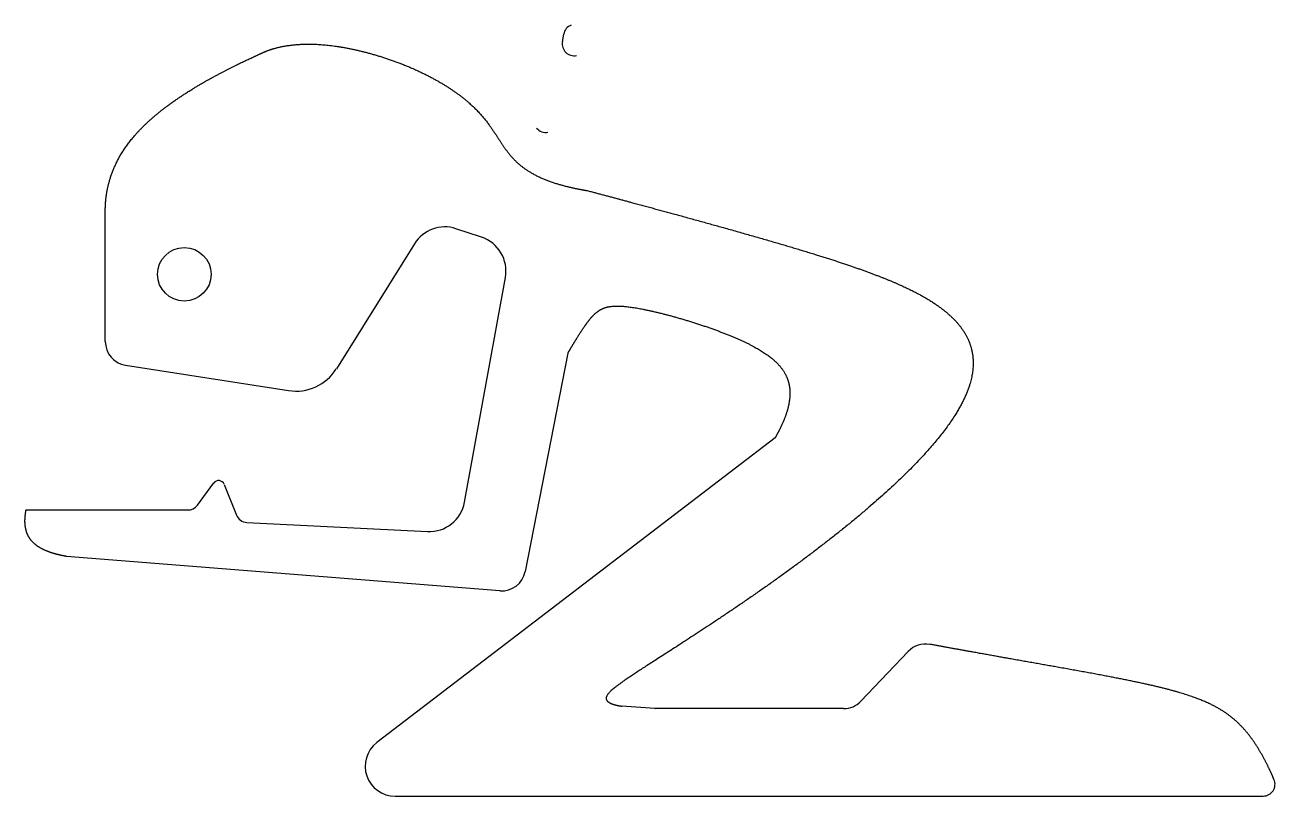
# Model space of a CAD drawing. Header units: millimetres. Extents: x -32 to 73, y -42 to 23.
import ezdxf

# ---------------------------------------------------------------- set-up
doc = ezdxf.new("R2010")
doc.units = ezdxf.units.MM
doc.layers.get('0').update_dxf_attribs({"linetype": 'CONTINUOUS'})

msp = doc.modelspace()

# ---------------------------------------------------------------- linework, layer by layer
for p, q in [((13.22, 21.7), (13.34, 22.35)), ((-25.13, -3.47), (-25.13, 7.66)), ((6.43, 5.3), (4.29, 6.01)), ((0.81, 4.75), (-5.74, -5.75)), ((5.01, -16.96), (8.45, 1.92)), ((13.69, -4.44), (10.1, -22.78)), ((-23.44, -5.45), (-9.75, -7.58)), ((31.08, -11.54), (-2.35, -37.14)), ((-17.39, -17.2), (-16.02, -15.34)), ((-15.15, -15.46), (-14.12, -18.03)), ((-31.78, -17.61), (-18.2, -17.61)), ((-13.25, -18.66), (1.91, -19.42)), ((7.98, -24.39), (-28.38, -21.51)), ((42.24, -29.48), (38.27, -33.66)), ((20.97, -34.29), (18.21, -34.08)), ((36.82, -34.29), (21, -34.29)), ((-0.81, -41.63), (72.02, -41.63))]:
    msp.add_line(p, q)
msp.add_circle((-18.5, 2.18), 2.25)
for centre, radius, start, end in [((14.32, 22.18), 1, 111.2683, 170.2331), ((14.21, 21.53), 1, 170.2331, 281.8645), ((11.84, 15.09), 1, 218.7871, 279.9244), ((3.36, 3.16), 3, 71.811, 148.0137), ((5.49, 2.45), 3, -10.3079, 71.811), ((-23.13, -3.47), 2, 180, 261.1489), ((-9.14, -3.63), 4, 261.1489, 328.0137), ((-15.62, -15.64), 0.5, 21.8014, 143.6156), ((-18.2, -16.61), 1, 270, 323.6156), ((2.06, -16.42), 3, 267.1303, 349.6921), ((-13.2, -17.66), 1, 201.8014, 267.1303), ((8.14, -22.4), 2, 265.468, 348.9298), ((43.69, -30.86), 2, 79.5992, 136.4943), ((21, -33.89), 0.4, 265.7987, 270), ((36.82, -32.29), 2, 270, 316.4943), ((-0.83, -39.13), 2.5, 127.4379, 270.5438), ((72.02, -40.63), 1, -90, 23.4996)]:
    msp.add_arc(centre, radius, start, end)
for points in [[(-12.15, 20.68), (-11.91, 20.8), (-11.43, 21.01), (-10.65, 21.26), (-9.52, 21.48), (-7.93, 21.56), (-6.18, 21.43), (-4.31, 21.11), (-2.34, 20.6), (-0.37, 19.93), (1.53, 19.11), (3.25, 18.18), (4.74, 17.18), (5.94, 16.13), (6.86, 15.08), (7.56, 14.05), (8.16, 13.08), (8.79, 12.18), (9.57, 11.37), (10.57, 10.66), (11.84, 10.06), (13.08, 9.66), (14.14, 9.42), (14.91, 9.27), (15.31, 9.21)], [(-25.13, 7.66), (-25.12, 7.97), (-25.09, 8.57), (-24.96, 9.47), (-24.65, 10.64), (-24, 12.06), (-23.08, 13.42), (-21.88, 14.74), (-20.4, 16.01), (-18.67, 17.24), (-16.71, 18.43), (-14.98, 19.35), (-13.6, 20.02), (-12.64, 20.46), (-12.15, 20.68)], [(15.31, 9.21), (16.14, 8.99), (17.78, 8.55), (20.16, 7.91), (23.18, 7.09), (26.68, 6.12), (29.93, 5.2), (32.9, 4.33), (35.61, 3.5), (38.06, 2.68), (40.25, 1.87), (42.19, 1.04), (43.9, 0.14), (45.37, -0.86), (46.58, -2.01), (47.44, -3.36), (47.84, -4.96), (47.63, -6.85), (46.69, -9.04), (44.95, -11.53), (42.45, -14.26), (39.32, -17.15), (35.74, -20.07), (31.95, -22.91), (28.19, -25.54), (24.71, -27.85), (21.73, -29.77), (19.4, -31.26), (17.82, -32.32), (16.96, -33.04), (16.76, -33.52), (17.06, -33.8), (17.54, -33.96), (17.97, -34.05), (18.21, -34.08)], [(13.69, -4.44), (13.8, -4.24), (14.04, -3.84), (14.37, -3.29), (14.78, -2.62), (15.26, -1.92), (15.71, -1.35), (16.16, -0.92), (16.68, -0.62), (17.32, -0.47), (18.17, -0.46), (19.26, -0.6), (20.59, -0.86), (22.11, -1.23), (23.74, -1.7), (25.41, -2.24), (27.01, -2.83), (28.47, -3.45), (29.72, -4.1), (30.72, -4.76), (31.47, -5.45), (31.97, -6.17), (32.26, -6.92), (32.36, -7.73), (32.28, -8.59), (32.05, -9.51), (31.73, -10.29), (31.43, -10.91), (31.2, -11.33), (31.08, -11.54)], [(-28.38, -21.51), (-28.54, -21.48), (-28.85, -21.42), (-29.29, -21.32), (-29.83, -21.16), (-30.41, -20.91), (-30.91, -20.61), (-31.31, -20.25), (-31.6, -19.84), (-31.79, -19.36), (-31.88, -18.83), (-31.88, -18.37), (-31.84, -18), (-31.8, -17.74), (-31.78, -17.61)]]:
    msp.add_open_spline(points, degree=5)
msp.add_open_spline([(72.93, -40.23), (72.78, -39.87), (72.47, -39.18), (71.99, -38.23), (71.35, -37.14), (70.49, -36.02), (69.56, -35.1), (68.51, -34.35), (67.28, -33.72), (65.81, -33.16), (64.07, -32.66), (62.02, -32.18), (59.67, -31.7), (57.03, -31.21), (54.12, -30.69), (50.98, -30.14), (48.3, -29.66), (46.21, -29.28), (44.78, -29.02), (44.06, -28.89)], degree=5, knots=[0.1522384, 0.1522384, 0.1522384, 0.1522384, 0.1522384, 0.1522384, 0.2187623, 0.285429, 0.3520956, 0.4187623, 0.485429, 0.5520956, 0.6187623, 0.685429, 0.7520956, 0.8187623, 0.885429, 0.9520956, 1.0187623, 1.085429, 1.1520956, 1.1520956, 1.1520956, 1.1520956, 1.1520956, 1.1520956])

doc.saveas('drawing.dxf')
